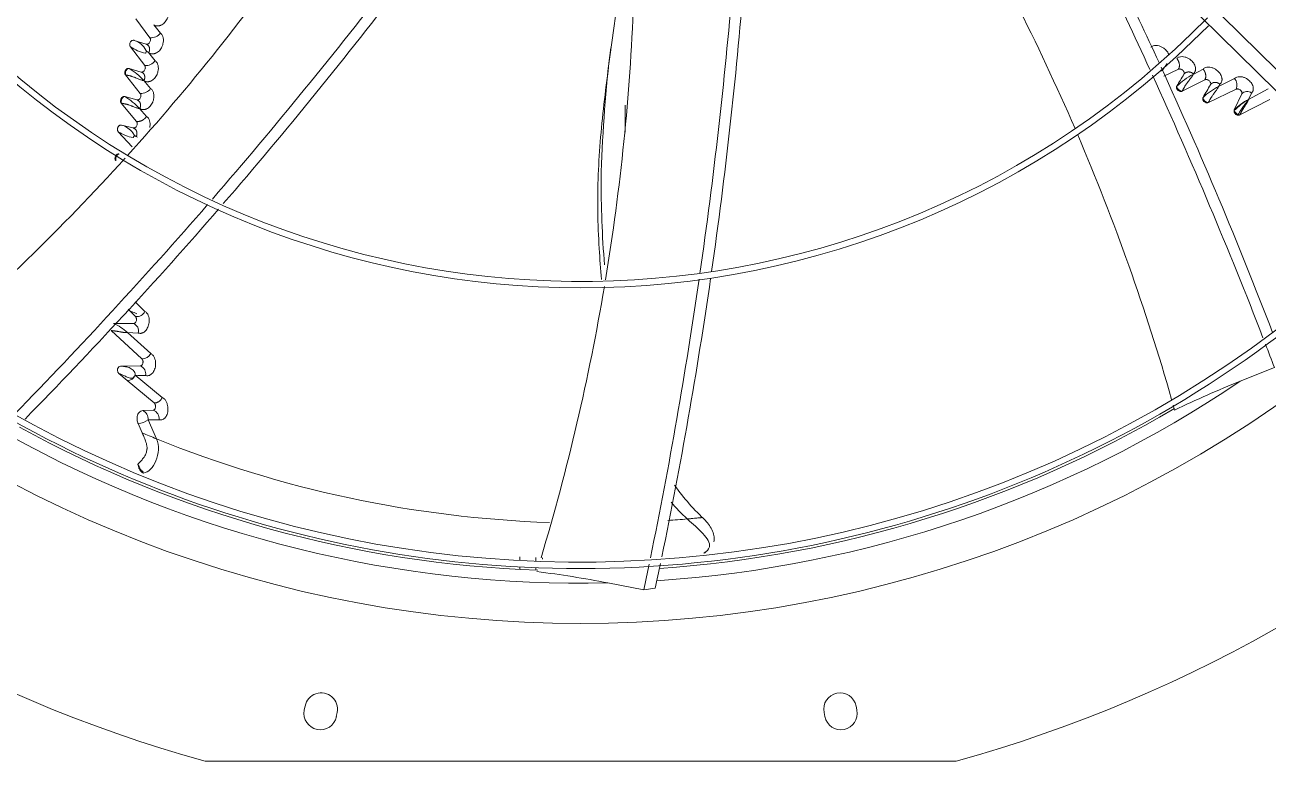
# Model space of a CAD drawing. Header units: millimetres. Extents: x 113490 to 142599, y -20467 to 115.
# Drawn here: x 132269.5 to 132756.7, y -10820.5 to -10531.9 of the extents above; entities that cross this region are included whole.
import ezdxf

# ---------------------------------------------------------------- set-up
doc = ezdxf.new("R2010")
doc.units = ezdxf.units.MM
doc.layers.add('DV3_0', color=7, linetype='Continuous')

msp = doc.modelspace()

# ---------------------------------------------------------------- linework, layer by layer
at = {"layer": 'DV3_0', "color": 7, "linetype": 'Continuous', "lineweight": 15}
for p, q in [((132814.33, -10603.11), (132505.04, -10298.11)), ((132501.48, -10303.03), (132810.15, -10607.41)), ((132318.43, -10537), (132312.95, -10529.5)), ((132322.61, -10535.15), (132320.03, -10531.92)), ((132312.27, -10537.99), (132316.98, -10539.5)), ((132316.43, -10547.86), (132310.79, -10540.5)), ((132316.8, -10542.89), (132316.7, -10543.06)), ((132316.95, -10542.63), (132316.8, -10542.89)), ((132316.89, -10541.83), (132317.12, -10542.27)), ((132317.12, -10542.27), (132316.95, -10542.63)), ((132317.12, -10542.27), (132317.93, -10542.82)), ((132320.56, -10545.97), (132317.93, -10542.82)), ((132317.93, -10542.82), (132317.98, -10542.84)), ((132314.68, -10558.78), (132308.9, -10551.54)), ((132310.31, -10549), (132315.04, -10550.4)), ((132721.55, -10549.32), (132715.83, -10552.06)), ((132731.19, -10549.23), (132727.24, -10551.34)), ((132727.24, -10551.34), (132727.37, -10551.14)), ((132743.44, -10552.91), (132737.21, -10556.07)), ((132318.75, -10556.86), (132316.06, -10553.76)), ((132316.06, -10553.76), (132316.11, -10553.77)), ((132731.89, -10553.44), (132723.03, -10557.89)), ((132744.11, -10557.16), (132733.3, -10562.34)), ((132737.21, -10556.07), (132737.76, -10555.19)), ((132756.68, -10556.95), (132748.94, -10561.12)), ((132313.19, -10569.75), (132307.25, -10562.62)), ((132308.61, -10560.05), (132313.35, -10561.34)), ((132743.4, -10565.28), (132746.33, -10559.01)), ((132757.4, -10561.14), (132745.61, -10567.17)), ((132748.94, -10561.12), (132750.2, -10558.68)), ((132317.18, -10567.82), (132314.4, -10564.71)), ((132314.4, -10564.71), (132314.48, -10564.74)), ((132307.37, -10571.2), (132311.9, -10572.34)), ((132311.46, -10579.78), (132306.07, -10573.81)), ((132311.74, -10574.22), (132312.43, -10575.26)), ((132312.19, -10575.7), (132311.92, -10576.11)), ((132312.43, -10575.26), (132312.19, -10575.7)), ((132312.43, -10575.26), (132313.13, -10575.67)), ((132316.52, -10644.25), (132312.65, -10640.49)), ((132312.8, -10646.25), (132309.94, -10643.35)), ((132304.15, -10648.92), (132311.98, -10648.99)), ((132315.3, -10662.81), (132303.31, -10651.68)), ((132309.66, -10652.51), (132313.91, -10652.7)), ((132318.8, -10660.77), (132309.67, -10652.51)), ((132309.6, -10671.25), (132306.29, -10668.54)), ((132306.92, -10665.7), (132314.66, -10665.62)), ((132312.73, -10669.27), (132312.69, -10669.05)), ((132323.27, -10677.98), (132312.73, -10669.27)), ((132745.78, -10671.58), (132759.12, -10666.2)), ((132320.08, -10680.06), (132309.6, -10671.25)), ((132315.63, -10683.06), (132319.69, -10682.96)), ((132315.43, -10691.82), (132313.82, -10688.14)), ((132321, -10694.15), (132317.77, -10686.71)), ((132313.74, -10704.19), (132313.75, -10704.17)), ((132463.43, -10741.87), (132463.43, -10740.36)), ((132463.43, -10745.37), (132463.43, -10744.37)), ((132497.89, -10750.62), (132512.03, -10753.31)), ((132512.03, -10753.31), (132516.49, -10752.68)), ((132379.29, -10798.88), (132378.96, -10800.55)), ((132391.51, -10803.04), (132391.84, -10801.38)), ((132582.63, -10801.38), (132582.96, -10803.04)), ((132595.52, -10800.55), (132595.19, -10798.88)), ((132634.41, -10820.49), (132340.06, -10820.49))]:
    msp.add_line(p, q, dxfattribs=at)
at = {"layer": 'DV3_0', "color": 7, "linetype": 'Continuous', "lineweight": 20}
for p, q in [((132504.74, -10573.97), (132504.74, -10563.44)), ((132469.74, -10742.15), (132469.74, -10740.7)), ((132472.36, -10741.36), (132472.36, -10740.84)), ((132469.74, -10745.66), (132469.74, -10744.65))]:
    msp.add_line(p, q, dxfattribs=at)
at = {"layer": 'DV3_0', "color": 7, "linetype": 'Continuous', "lineweight": 15}
for centre, radius, start, end in [((132487.24, -10288.99), 551.5, 195.4775, 254.5225), ((132487.24, -10288.99), 551.5, 285.4775, 344.5225), ((131880.06, -10918.01), 872.25, 23.32871, 30.53654), ((130962.86, -11348.24), 1921.39, 24.56568, 27.16861), ((131040.13, -11313.07), 1840.9, 24.60001, 26.89057), ((131662.84, -9998), 872.24, 317.86602, 325.02361), ((130890.45, -9342.41), 1921.39, 319.10975, 322.45989), ((130954.55, -9398.09), 1840.9, 319.15831, 322.66086), ((130632.17, -10355.96), 1921.39, 351.8208, 355.20802), ((130716.2, -10368.15), 1840.9, 351.86875, 355.41631), ((131636.37, -10489.89), 872.25, 350.63739, 357.81353), ((132487.24, -10288.99), 343.5, 225.9212, 315.6512), ((132487.24, -10288.99), 346, 270, 315.3179), ((132310.15, -10545.26), 7.57, 26.9834, 73.7291), ((132318.81, -10532.2), 4.81, 265.5115, 322.2315), ((132487.24, -10288.99), 346, 226.461, 270), ((132319.7, -10528.02), 15.34, 234.4922, 258.7126), ((132316.95, -10540.24), 0.866, 16.0058, 57.6668), ((133023.82, -10605.52), 528.72, 172.9859, 178.2608), ((132316.77, -10543.15), 4.73, 265.8403, 323.2857), ((131040.13, -11313.07), 1840.9, 21.02717, 24.54064), ((132297.37, -10570.51), 25.09, 41.8667, 58.9698), ((132314.96, -10551.18), 0.921, 18.0658, 57.5274), ((130962.86, -11348.24), 1921.39, 21.16348, 24.49317), ((129834.59, -8794.68), 3381.22, 328.6085, 328.70007), ((132743.48, -10580.66), 33.52, 118.9878, 132.3769), ((132740.56, -10555.55), 3.91, 335.5813, 42.3867), ((132315.02, -10554.21), 4.58, 265.7991, 324.5702), ((129321.29, -8563.07), 3951.76, 329.64096, 329.72446), ((132750.89, -10581.79), 29.13, 118.0017, 132.6106), ((132748.42, -10560.68), 2.68, 48.4997, 141.4403), ((132295.61, -10582.13), 25.63, 42.8328, 59.5066), ((132313.23, -10562.15), 0.965, 19.7105, 57.2219), ((132764.02, -10585.75), 28.87, 121.4706, 135.595), ((132760.89, -10582.83), 24.77, 118.8187, 134.9058), ((132305.03, -10579.26), 8.39, 36.859, 73.8365), ((132314.64, -10560.64), 15.71, 236.9569, 260.0262), ((132316.74, -10570.98), 5.92, 232.3975, 237.1972), ((131880.06, -10918.01), 872.25, 15.92432, 23.15375), ((131662.84, -9998), 872.24, 310.5122, 317.77416), ((132886.21, -10593.96), 390.91, 179.6523, 184.707), ((132487.24, -10288.99), 453.5, 225.9915, 315.56), ((130890.45, -9342.41), 1921.39, 315.69478, 319.02272), ((130954.55, -9398.09), 1840.9, 315.58647, 319.0689), ((132487.24, -10288.99), 456, 270, 315.5611), ((132487.24, -10288.99), 456, 226.2335, 270), ((130716.2, -10368.15), 1840.9, 348.33271, 351.78205), ((131636.37, -10489.89), 872.25, 343.27776, 350.45664), ((130632.17, -10355.96), 1921.39, 348.44556, 351.75301), ((132487.24, -10288.99), 477.5, 226.9802, 313.0198), ((132493.66, -10272.41), 414.13, 243.8682, 244.1867), ((132313.16, -10642.46), 3.81, 264.7001, 331.9048), ((132296.22, -10667.13), 19.86, 47.4041, 66.4859), ((132310.97, -10651.87), 3.05, 344.1564, 70.634), ((130962.86, -11348.24), 1921.39, 20.79191, 21.08376), ((132315.59, -10659.27), 3.55, 265.4096, 335.1519), ((132309.77, -10668.05), 3.2, 266.8406, 337.4758), ((132309.31, -10667.63), 3.66, 311.5503, 337.1639), ((132309.83, -10669.23), 2.86, 3.4886, 9.9712), ((132317.17, -10509.93), 159.41, 268.4037, 269.8503), ((132313.62, -10668.65), 3.21, 347.6517, 71.1439), ((132311.28, -10668.51), 1.92, 273.3073, 284.0677), ((132896.95, -11049.93), 407.44, 111.7801, 115.7369), ((132313.91, -10686.52), 3.86, 357.1818, 63.5888), ((132318.62, -10686.21), 3.43, 352.2982, 71.7881), ((132487.24, -10288.99), 457, 273.8842, 300.6079), ((131880.06, -10918.01), 872.25, 15.63642, 15.76533), ((132487.24, -10288.99), 457, 241.2404, 267.8944), ((132313.56, -10681.25), 6.9, 272.155, 307.597), ((132313.48, -10681.02), 7.13, 272.7525, 306.9995), ((132318.04, -10514.05), 172.67, 269.9107, 271.3205), ((132461.86, -10349.07), 372.72, 246.8673, 247.7953), ((132594.99, -10662.14), 86.91, 215.3254, 227.5701), ((132575.72, -10675.22), 68.66, 227.1697, 227.3633), ((132534.19, -10735.54), 3.66, 293.0102, 343.8905), ((132535.57, -10737.9), 1.01, 272.8523, 351.7231), ((130632.17, -10355.96), 1921.39, 348.06491, 348.36936), ((130716.2, -10368.15), 1840.9, 347.94302, 348.25074), ((132535.71, -10739.12), 0.228, 113.42, 121.4287), ((132420.52, -11150.64), 407.44, 79.0531, 83.0099), ((132385.57, -10800.13), 6.4, 348.75, 168.75), ((132588.91, -10800.13), 6.4, 11.25, 191.25), ((132385.24, -10801.79), 6.4, 168.75, 348.75), ((132589.24, -10801.79), 6.4, 191.25, 11.25)]:
    msp.add_arc(centre, radius, start, end, dxfattribs=at)
at = {"layer": 'DV3_0', "color": 7, "linetype": 'Continuous', "lineweight": 20}
for centre, radius, start, end in [((132743.86, -10565.43), 0.488, 162.8059, 194.1766), ((132745.81, -10564.59), 2.6, 201.5728, 250.1568), ((132745.51, -10565.83), 1.34, 244.2828, 274.1581), ((132815.44, -10596.05), 320.16, 178.8238, 179.2018), ((132487.24, -10288.99), 461.75, 273.7025, 304.0494), ((132487.24, -10288.99), 461.75, 240.9755, 271.3224), ((132490.53, -10276.24), 450.99, 247.92, 268.0313), ((132490.53, -10276.24), 450.99, 273.9356, 274.8998)]:
    msp.add_arc(centre, radius, start, end, dxfattribs=at)
at = {"layer": 'DV3_0', "color": 7, "linetype": 'Continuous', "lineweight": 15}
for points, knots in [([(132501.49, -10523.71), (132501.15, -10526.27), (132500.81, -10528.81), (132499.12, -10541.36), (132497.74, -10551.3), (132495.46, -10571.05), (132494.54, -10580.86), (132493.77, -10600.33), (132493.94, -10609.98), (132494.77, -10623.63), (132495.08, -10627.66), (132495.46, -10631.69)], [0.0934532, 0.0934532, 0.0934532, 0.0934532, 0.125, 0.125, 0.25, 0.25, 0.375, 0.375, 0.5, 0.5, 0.5526716, 0.5526716, 0.5526716, 0.5526716]), ([(132320.03, -10531.92), (132320.18, -10532.01), (132320.48, -10532.18), (132320.96, -10532.31), (132321.4, -10532.36), (132321.8, -10532.34), (132322.16, -10532.28), (132322.47, -10532.19), (132323.19, -10531.92), (132324.24, -10531.17), (132325.16, -10529.8), (132325.65, -10528.47), (132325.82, -10527.26), (132325.72, -10526.09), (132325.35, -10525.03), (132324.9, -10524.53), (132324.67, -10524.27)], [0, 0, 0, 0, 0.048712, 0.093297, 0.133867, 0.170457, 0.203036, 0.231538, 0.255882, 0.403164, 0.540731, 0.633138, 0.726086, 0.818306, 0.909472, 1, 1, 1, 1]), ([(132310.79, -10540.5), (132310.73, -10540.4), (132310.6, -10540.2), (132310.52, -10539.81), (132310.53, -10539.36), (132310.68, -10538.86), (132310.99, -10538.4), (132311.4, -10538.07), (132311.78, -10537.95), (132312.07, -10537.94), (132312.2, -10537.98), (132312.27, -10537.99)], [0, 0, 0, 0, 0.103624, 0.201896, 0.31398, 0.451787, 0.59527, 0.73673, 0.874824, 0.938298, 1, 1, 1, 1]), ([(132316.98, -10539.5), (132317.04, -10539.52), (132317.17, -10539.55), (132317.44, -10539.54), (132317.8, -10539.41), (132318.19, -10539.09), (132318.49, -10538.63), (132318.65, -10538.12), (132318.67, -10537.66), (132318.61, -10537.34), (132318.52, -10537.13), (132318.46, -10537.04), (132318.43, -10537)], [0, 0, 0, 0, 0.062127, 0.125087, 0.257837, 0.399205, 0.545067, 0.685923, 0.803386, 0.90406, 0.952122, 1, 1, 1, 1]), ([(132317.98, -10542.84), (132318.14, -10542.93), (132318.45, -10543.11), (132318.93, -10543.26), (132319.37, -10543.31), (132319.77, -10543.3), (132320.13, -10543.24), (132320.43, -10543.16), (132321.14, -10542.9), (132322.19, -10542.16), (132323.12, -10540.77), (132323.61, -10539.43), (132323.79, -10538.2), (132323.69, -10537.01), (132323.32, -10535.92), (132322.85, -10535.4), (132322.61, -10535.15)], [0, 0, 0, 0, 0.049725, 0.09487, 0.135552, 0.171819, 0.203628, 0.230893, 0.253518, 0.400765, 0.538713, 0.630437, 0.723371, 0.816167, 0.908233, 1, 1, 1, 1]), ([(132317.98, -10542.84), (132318, -10542.79), (132318.05, -10542.71), (132318.11, -10542.57), (132318.16, -10542.44), (132318.21, -10542.3), (132318.25, -10542.17), (132318.28, -10542.03), (132318.31, -10541.89), (132318.33, -10541.76), (132318.34, -10541.62), (132318.34, -10541.48), (132318.34, -10541.35), (132318.33, -10541.22), (132318.31, -10541.09), (132318.29, -10540.96), (132318.26, -10540.84), (132318.23, -10540.72), (132318.18, -10540.6), (132318.13, -10540.49), (132318.08, -10540.38), (132318.01, -10540.28), (132317.95, -10540.18), (132317.87, -10540.08), (132317.79, -10539.99), (132317.71, -10539.91), (132317.62, -10539.83), (132317.52, -10539.76), (132317.42, -10539.7), (132317.32, -10539.64), (132317.21, -10539.58), (132317.1, -10539.54), (132317.02, -10539.51), (132316.98, -10539.5)], [0, 0, 0, 0, 0.030662, 0.061288, 0.091921, 0.122598, 0.15335, 0.184199, 0.215166, 0.246262, 0.2775, 0.308884, 0.340421, 0.372114, 0.403966, 0.435979, 0.468156, 0.500504, 0.533023, 0.565711, 0.598557, 0.631551, 0.664678, 0.697923, 0.73127, 0.764701, 0.7982, 0.831754, 0.865349, 0.898975, 0.932627, 0.966301, 1, 1, 1, 1]), ([(132717.77, -10543.55), (132717.65, -10543.24), (132717.22, -10542.4), (132716.27, -10541.39), (132715.07, -10540.6), (132713.95, -10540.15), (132712.76, -10539.97), (132711.6, -10540.09), (132710.99, -10540.47), (132710.68, -10540.66)], [0.3184367, 0.3184367, 0.3184367, 0.3184367, 0.3985096, 0.5413232, 0.628849, 0.7196251, 0.8121213, 0.9052908, 1, 1, 1, 1]), ([(132315.04, -10550.4), (132315.1, -10550.41), (132315.23, -10550.44), (132315.5, -10550.42), (132315.85, -10550.29), (132316.23, -10549.96), (132316.52, -10549.49), (132316.67, -10548.98), (132316.68, -10548.52), (132316.61, -10548.21), (132316.52, -10548), (132316.46, -10547.91), (132316.43, -10547.86)], [0, 0, 0, 0, 0.061858, 0.124527, 0.256747, 0.397935, 0.544068, 0.685407, 0.802956, 0.903358, 0.951888, 1, 1, 1, 1]), ([(132316.11, -10553.77), (132316.26, -10553.86), (132316.56, -10554.03), (132317.03, -10554.17), (132317.47, -10554.22), (132317.87, -10554.21), (132318.23, -10554.14), (132318.54, -10554.05), (132319.26, -10553.77), (132320.3, -10553), (132321.2, -10551.59), (132321.66, -10550.23), (132321.82, -10549.01), (132321.7, -10547.82), (132321.29, -10546.73), (132320.81, -10546.23), (132320.56, -10545.97)], [0, 0, 0, 0, 0.047949, 0.091845, 0.131809, 0.167905, 0.2001, 0.228322, 0.252481, 0.399943, 0.539027, 0.629782, 0.722249, 0.81505, 0.907464, 1, 1, 1, 1]), ([(132716.99, -10547.04), (132716.97, -10547.09), (132716.93, -10547.19), (132716.86, -10547.35), (132716.78, -10547.5), (132716.69, -10547.66), (132716.53, -10547.92), (132716.25, -10548.31), (132715.84, -10548.83), (132715.43, -10549.33), (132715.1, -10549.72), (132714.93, -10549.93), (132714.88, -10550)], [0.0000242, 0.0000242, 0.0000242, 0.0000242, 0.0223392, 0.0454389, 0.0693317, 0.0940459, 0.1196058, 0.1909934, 0.2852171, 0.3759865, 0.4428982, 0.4761984, 0.4761984, 0.4761984, 0.4761984]), ([(132727.37, -10551.14), (132727.49, -10551.02), (132727.72, -10550.8), (132727.97, -10550.4), (132728.13, -10550), (132728.22, -10549.62), (132728.25, -10549.25), (132728.24, -10548.92), (132728.14, -10548.14), (132727.62, -10546.9), (132726.44, -10545.68), (132725.23, -10544.92), (132724.11, -10544.49), (132722.93, -10544.33), (132721.77, -10544.47), (132721.17, -10544.86), (132720.87, -10545.06)], [0, 0, 0, 0, 0.045484, 0.087511, 0.126239, 0.161752, 0.193995, 0.22288, 0.248302, 0.398303, 0.542361, 0.628866, 0.719082, 0.81149, 0.90479, 1, 1, 1, 1]), ([(132720.87, -10545.06), (132720.91, -10545.11), (132720.98, -10545.19), (132721.08, -10545.33), (132721.16, -10545.46), (132721.25, -10545.59), (132721.32, -10545.71), (132721.38, -10545.83), (132721.44, -10545.95), (132721.5, -10546.06), (132721.55, -10546.17), (132721.59, -10546.27), (132721.62, -10546.36), (132721.66, -10546.45), (132721.69, -10546.54), (132721.71, -10546.61), (132721.73, -10546.68), (132721.75, -10546.75), (132721.76, -10546.81), (132721.78, -10546.86), (132721.79, -10546.9), (132721.8, -10546.94), (132721.8, -10546.97), (132721.81, -10546.99), (132721.84, -10547.15), (132721.89, -10547.44), (132721.92, -10547.84), (132721.9, -10548.2), (132721.85, -10548.53), (132721.77, -10548.83), (132721.67, -10549.09), (132721.59, -10549.24), (132721.55, -10549.32)], [0, 0, 0, 0, 0.034344, 0.067168, 0.098516, 0.128424, 0.156915, 0.184012, 0.209726, 0.234069, 0.257047, 0.278666, 0.298927, 0.317831, 0.335378, 0.351567, 0.366395, 0.37986, 0.391959, 0.402687, 0.412043, 0.420021, 0.42662, 0.431837, 0.435668, 0.528079, 0.616208, 0.700323, 0.780585, 0.857152, 0.930213, 1, 1, 1, 1]), ([(132308.9, -10551.54), (132308.88, -10551.52), (132308.84, -10551.48), (132308.8, -10551.4), (132308.76, -10551.33), (132308.71, -10551.22), (132308.66, -10551.08), (132308.62, -10550.89), (132308.6, -10550.68), (132308.62, -10550.35), (132308.72, -10550.01), (132308.89, -10549.69), (132309.05, -10549.46), (132309.24, -10549.27), (132309.45, -10549.12), (132309.67, -10549.02), (132309.87, -10548.97), (132310.04, -10548.96), (132310.18, -10548.97), (132310.27, -10548.99), (132310.31, -10549)], [0, 0, 0, 0, 0.023997, 0.048085, 0.072391, 0.09704, 0.146565, 0.196478, 0.252296, 0.308899, 0.447394, 0.518709, 0.590696, 0.663416, 0.735191, 0.803703, 0.87187, 0.915381, 0.957876, 1, 1, 1, 1]), ([(132308.9, -10551.54), (132308.82, -10551.36), (132308.8, -10551.08), (132308.88, -10550.48), (132308.99, -10550.14), (132309.29, -10549.56), (132309.49, -10549.31), (132309.91, -10549), (132310.13, -10548.95), (132310.31, -10549)], [0, 0, 0, 0, 0.25, 0.25, 0.5, 0.5, 0.75, 0.75, 1, 1, 1, 1]), ([(132316.06, -10553.76), (132316.01, -10553.75), (132315.91, -10553.74), (132315.75, -10553.72), (132315.58, -10553.69), (132315.41, -10553.65), (132315.13, -10553.58), (132314.7, -10553.43), (132314.11, -10553.2), (132313.53, -10552.95), (132313.06, -10552.75), (132312.61, -10552.56), (132312.12, -10552.37), (132311.62, -10552.18), (132311.21, -10552.05), (132310.87, -10551.95), (132310.55, -10551.87), (132310.23, -10551.8), (132309.93, -10551.74), (132309.65, -10551.68), (132309.38, -10551.63), (132309.12, -10551.59), (132308.97, -10551.56), (132308.9, -10551.54)], [0, 0, 0, 0, 0.022349, 0.045451, 0.069335, 0.09403, 0.119558, 0.190912, 0.284349, 0.376471, 0.44345, 0.485057, 0.569523, 0.642907, 0.687857, 0.73071, 0.77175, 0.811297, 0.849706, 0.887364, 0.924682, 0.962083, 1, 1, 1, 1]), ([(132316.11, -10553.77), (132316.13, -10553.73), (132316.17, -10553.64), (132316.23, -10553.51), (132316.28, -10553.37), (132316.33, -10553.23), (132316.36, -10553.09), (132316.39, -10552.95), (132316.42, -10552.82), (132316.43, -10552.68), (132316.44, -10552.54), (132316.45, -10552.4), (132316.44, -10552.27), (132316.43, -10552.14), (132316.41, -10552.01), (132316.39, -10551.88), (132316.35, -10551.75), (132316.31, -10551.63), (132316.27, -10551.51), (132316.22, -10551.4), (132316.16, -10551.29), (132316.09, -10551.19), (132316.02, -10551.08), (132315.95, -10550.99), (132315.87, -10550.9), (132315.78, -10550.81), (132315.69, -10550.74), (132315.59, -10550.66), (132315.49, -10550.6), (132315.38, -10550.54), (132315.27, -10550.48), (132315.16, -10550.44), (132315.08, -10550.41), (132315.04, -10550.4)], [0, 0, 0, 0, 0.030541, 0.061049, 0.09157, 0.12214, 0.152791, 0.183548, 0.214428, 0.245447, 0.276615, 0.307941, 0.339429, 0.371083, 0.402906, 0.434903, 0.467075, 0.499427, 0.531962, 0.564675, 0.597556, 0.630594, 0.663775, 0.697081, 0.730497, 0.764005, 0.797589, 0.831233, 0.864925, 0.898652, 0.932409, 0.966192, 1, 1, 1, 1]), ([(132723.7, -10551.28), (132723.73, -10551.22), (132723.79, -10551.11), (132723.84, -10550.84), (132723.8, -10550.46), (132723.56, -10550), (132723.17, -10549.6), (132722.7, -10549.33), (132722.25, -10549.21), (132721.92, -10549.21), (132721.7, -10549.26), (132721.6, -10549.3), (132721.55, -10549.32)], [0, 0, 0, 0, 0.060979, 0.122856, 0.254546, 0.396945, 0.545585, 0.68882, 0.805931, 0.904784, 0.952657, 1, 1, 1, 1]), ([(132727.24, -10551.34), (132727.22, -10551.39), (132727.18, -10551.49), (132727.12, -10551.64), (132727.04, -10551.79), (132726.96, -10551.95), (132726.8, -10552.21), (132726.54, -10552.6), (132726.15, -10553.12), (132725.74, -10553.62), (132725.42, -10554.03), (132725.1, -10554.43), (132724.78, -10554.86), (132724.47, -10555.31), (132724.23, -10555.69), (132724.04, -10556), (132723.87, -10556.3), (132723.71, -10556.6), (132723.56, -10556.89), (132723.42, -10557.17), (132723.29, -10557.43), (132723.16, -10557.68), (132723.07, -10557.82), (132723.03, -10557.89)], [0, 0, 0, 0, 0.022116, 0.044979, 0.068622, 0.093072, 0.118353, 0.189051, 0.281999, 0.373022, 0.439614, 0.481491, 0.564848, 0.63761, 0.682237, 0.724973, 0.76612, 0.806014, 0.845018, 0.883516, 0.921909, 0.9606, 1, 1, 1, 1]), ([(132727.37, -10551.14), (132727.33, -10551.11), (132727.26, -10551.04), (132727.14, -10550.95), (132727.02, -10550.87), (132726.9, -10550.79), (132726.78, -10550.71), (132726.65, -10550.65), (132726.52, -10550.59), (132726.39, -10550.54), (132726.26, -10550.49), (132726.12, -10550.46), (132725.99, -10550.43), (132725.85, -10550.4), (132725.72, -10550.39), (132725.59, -10550.38), (132725.45, -10550.38), (132725.32, -10550.38), (132725.19, -10550.4), (132725.07, -10550.42), (132724.94, -10550.44), (132724.82, -10550.48), (132724.7, -10550.52), (132724.58, -10550.57), (132724.46, -10550.62), (132724.35, -10550.68), (132724.25, -10550.75), (132724.14, -10550.82), (132724.05, -10550.9), (132723.95, -10550.99), (132723.86, -10551.08), (132723.78, -10551.18), (132723.73, -10551.25), (132723.7, -10551.28)], [0, 0, 0, 0, 0.030291, 0.06056, 0.090853, 0.121211, 0.151668, 0.182249, 0.212976, 0.243865, 0.274927, 0.306171, 0.337603, 0.369226, 0.401044, 0.43306, 0.465274, 0.49769, 0.530307, 0.563117, 0.596108, 0.629266, 0.662573, 0.696012, 0.729564, 0.76321, 0.796931, 0.830709, 0.864529, 0.898377, 0.932243, 0.966118, 1, 1, 1, 1]), ([(132737.76, -10555.19), (132737.88, -10555.07), (132738.11, -10554.84), (132738.36, -10554.44), (132738.51, -10554.04), (132738.59, -10553.66), (132738.62, -10553.3), (132738.6, -10552.97), (132738.49, -10552.19), (132737.94, -10550.95), (132736.73, -10549.76), (132735.52, -10549.02), (132734.41, -10548.61), (132733.23, -10548.46), (132732.07, -10548.62), (132731.49, -10549.03), (132731.19, -10549.23)], [0, 0, 0, 0, 0.045632, 0.087718, 0.126426, 0.161832, 0.193872, 0.222444, 0.247427, 0.398097, 0.543438, 0.628642, 0.718208, 0.8105, 0.904084, 1, 1, 1, 1]), ([(132731.19, -10549.23), (132731.23, -10549.28), (132731.3, -10549.36), (132731.4, -10549.5), (132731.49, -10549.63), (132731.57, -10549.76), (132731.65, -10549.88), (132731.72, -10550), (132731.78, -10550.12), (132731.83, -10550.23), (132731.88, -10550.34), (132731.92, -10550.44), (132731.96, -10550.53), (132731.99, -10550.62), (132732.02, -10550.7), (132732.04, -10550.77), (132732.06, -10550.84), (132732.08, -10550.9), (132732.1, -10550.95), (132732.11, -10551), (132732.12, -10551.04), (132732.13, -10551.08), (132732.13, -10551.1), (132732.17, -10551.27), (132732.22, -10551.56), (132732.25, -10551.96), (132732.24, -10552.32), (132732.19, -10552.66), (132732.11, -10552.95), (132732.01, -10553.21), (132731.93, -10553.37), (132731.89, -10553.44)], [0, 0, 0, 0, 0.034913, 0.068221, 0.099975, 0.130214, 0.158967, 0.186255, 0.212093, 0.236491, 0.259457, 0.280995, 0.301106, 0.31979, 0.337046, 0.352872, 0.367264, 0.38022, 0.391735, 0.401805, 0.410427, 0.417596, 0.42331, 0.427565, 0.521414, 0.610902, 0.696294, 0.777739, 0.855376, 0.929387, 1, 1, 1, 1]), ([(132734.07, -10555.38), (132734.1, -10555.32), (132734.16, -10555.21), (132734.2, -10554.93), (132734.15, -10554.55), (132733.91, -10554.09), (132733.5, -10553.7), (132733.03, -10553.44), (132732.58, -10553.33), (132732.26, -10553.33), (132732.04, -10553.38), (132731.94, -10553.42), (132731.89, -10553.44)], [0, 0, 0, 0, 0.060903, 0.122655, 0.25432, 0.397066, 0.546321, 0.689979, 0.806929, 0.905328, 0.952911, 1, 1, 1, 1]), ([(132750.2, -10558.68), (132750.3, -10558.56), (132750.49, -10558.33), (132750.69, -10557.94), (132750.81, -10557.56), (132750.87, -10557.18), (132750.88, -10556.82), (132750.84, -10556.48), (132750.69, -10555.71), (132750.08, -10554.51), (132748.86, -10553.38), (132747.66, -10552.69), (132746.57, -10552.31), (132745.43, -10552.18), (132744.31, -10552.34), (132743.73, -10552.72), (132743.44, -10552.91)], [0, 0, 0, 0, 0.042988, 0.083321, 0.121126, 0.156486, 0.189349, 0.219635, 0.247246, 0.398049, 0.54578, 0.630422, 0.719507, 0.811377, 0.904576, 1, 1, 1, 1]), ([(132314.48, -10564.74), (132314.63, -10564.82), (132314.92, -10564.98), (132315.38, -10565.11), (132315.81, -10565.16), (132316.21, -10565.14), (132316.57, -10565.07), (132316.89, -10564.98), (132317.61, -10564.68), (132318.64, -10563.88), (132319.51, -10562.45), (132319.94, -10561.09), (132320.07, -10559.87), (132319.93, -10558.69), (132319.51, -10557.61), (132319, -10557.11), (132318.75, -10556.86)], [0, 0, 0, 0, 0.046642, 0.089607, 0.12902, 0.164956, 0.19739, 0.226259, 0.251477, 0.399281, 0.53953, 0.629234, 0.721185, 0.813961, 0.906708, 1, 1, 1, 1]), ([(132723.03, -10557.89), (132723, -10557.91), (132722.96, -10557.93), (132722.88, -10557.96), (132722.79, -10557.98), (132722.68, -10558.01), (132722.53, -10558.03), (132722.34, -10558.02), (132722.14, -10557.99), (132721.82, -10557.9), (132721.5, -10557.72), (132721.22, -10557.47), (132721.04, -10557.25), (132720.89, -10557.02), (132720.8, -10556.77), (132720.75, -10556.53), (132720.75, -10556.32), (132720.78, -10556.15), (132720.82, -10556.02), (132720.87, -10555.94), (132720.89, -10555.9)], [0, 0, 0, 0, 0.023685, 0.047466, 0.071475, 0.09584, 0.144223, 0.193094, 0.248324, 0.304393, 0.444759, 0.517414, 0.59071, 0.664382, 0.736891, 0.805398, 0.873372, 0.916416, 0.958401, 1, 1, 1, 1]), ([(132723.03, -10557.89), (132722.85, -10557.93), (132722.6, -10557.88), (132722.04, -10557.64), (132721.74, -10557.45), (132721.24, -10557), (132721.04, -10556.74), (132720.82, -10556.26), (132720.8, -10556.05), (132720.89, -10555.9)], [0, 0, 0, 0, 0.25, 0.25, 0.5, 0.5, 0.75, 0.75, 1, 1, 1, 1]), ([(132737.21, -10556.07), (132737.19, -10556.11), (132737.16, -10556.21), (132737.1, -10556.35), (132737.04, -10556.5), (132736.96, -10556.65), (132736.83, -10556.9), (132736.59, -10557.27), (132736.24, -10557.76), (132735.87, -10558.25), (132735.57, -10558.63), (132735.29, -10559.01), (132734.99, -10559.42), (132734.69, -10559.85), (132734.46, -10560.22), (132734.28, -10560.52), (132734.12, -10560.81), (132733.96, -10561.1), (132733.82, -10561.37), (132733.68, -10561.64), (132733.55, -10561.89), (132733.42, -10562.13), (132733.34, -10562.27), (132733.3, -10562.34)], [0, 0, 0, 0, 0.021768, 0.044278, 0.067562, 0.091644, 0.116549, 0.185919, 0.276389, 0.3673, 0.432608, 0.471944, 0.555436, 0.628427, 0.674056, 0.717868, 0.760141, 0.801183, 0.841323, 0.88091, 0.920305, 0.959878, 1, 1, 1, 1]), ([(132737.76, -10555.19), (132737.73, -10555.16), (132737.65, -10555.1), (132737.54, -10555.01), (132737.42, -10554.92), (132737.29, -10554.84), (132737.17, -10554.77), (132737.04, -10554.71), (132736.91, -10554.65), (132736.78, -10554.6), (132736.64, -10554.56), (132736.51, -10554.52), (132736.38, -10554.5), (132736.24, -10554.47), (132736.11, -10554.46), (132735.97, -10554.45), (132735.84, -10554.45), (132735.71, -10554.46), (132735.58, -10554.47), (132735.45, -10554.5), (132735.32, -10554.53), (132735.2, -10554.56), (132735.08, -10554.6), (132734.96, -10554.65), (132734.84, -10554.71), (132734.73, -10554.77), (132734.62, -10554.84), (132734.52, -10554.92), (132734.42, -10555), (132734.32, -10555.08), (132734.23, -10555.18), (132734.15, -10555.27), (132734.1, -10555.34), (132734.07, -10555.38)], [0, 0, 0, 0, 0.030121, 0.060224, 0.090357, 0.120564, 0.150876, 0.181322, 0.211924, 0.242699, 0.273659, 0.304813, 0.336169, 0.367731, 0.399502, 0.431485, 0.463683, 0.496098, 0.528729, 0.561568, 0.594602, 0.627818, 0.661197, 0.694722, 0.728373, 0.76213, 0.795975, 0.829888, 0.863855, 0.897859, 0.93189, 0.965938, 1, 1, 1, 1]), ([(132746.33, -10559.01), (132746.34, -10558.98), (132746.36, -10558.93), (132746.39, -10558.84), (132746.4, -10558.74), (132746.41, -10558.61), (132746.39, -10558.43), (132746.33, -10558.21), (132746.22, -10557.99), (132746.02, -10557.7), (132745.68, -10557.39), (132745.22, -10557.15), (132744.84, -10557.06), (132744.58, -10557.05), (132744.41, -10557.07), (132744.25, -10557.1), (132744.16, -10557.14), (132744.11, -10557.16)], [0, 0, 0, 0, 0.030358, 0.060715, 0.091326, 0.122441, 0.187897, 0.254659, 0.325793, 0.39806, 0.547495, 0.691544, 0.808778, 0.858283, 0.907076, 0.953825, 1, 1, 1, 1]), ([(132307.25, -10562.62), (132307.23, -10562.6), (132307.2, -10562.55), (132307.15, -10562.48), (132307.11, -10562.41), (132307.06, -10562.3), (132307, -10562.16), (132306.96, -10561.97), (132306.94, -10561.77), (132306.95, -10561.44), (132307.04, -10561.1), (132307.2, -10560.77), (132307.36, -10560.54), (132307.55, -10560.35), (132307.76, -10560.19), (132307.97, -10560.08), (132308.17, -10560.03), (132308.34, -10560.01), (132308.48, -10560.02), (132308.57, -10560.04), (132308.61, -10560.05)], [0, 0, 0, 0, 0.023889, 0.047877, 0.07209, 0.09665, 0.14604, 0.195842, 0.251676, 0.3083, 0.447362, 0.518962, 0.591199, 0.664024, 0.735849, 0.804261, 0.872291, 0.915659, 0.958013, 1, 1, 1, 1]), ([(132307.25, -10562.62), (132307.17, -10562.44), (132307.15, -10562.17), (132307.22, -10561.56), (132307.32, -10561.23), (132307.62, -10560.64), (132307.81, -10560.38), (132308.22, -10560.07), (132308.43, -10560), (132308.61, -10560.05)], [0, 0, 0, 0, 0.25, 0.25, 0.5, 0.5, 0.75, 0.75, 1, 1, 1, 1]), ([(132314.4, -10564.71), (132314.35, -10564.71), (132314.25, -10564.7), (132314.09, -10564.68), (132313.93, -10564.65), (132313.76, -10564.62), (132313.48, -10564.55), (132313.05, -10564.42), (132312.47, -10564.2), (132311.89, -10563.97), (132311.42, -10563.78), (132310.97, -10563.59), (132310.49, -10563.41), (132309.99, -10563.24), (132309.57, -10563.11), (132309.24, -10563.02), (132308.91, -10562.94), (132308.59, -10562.87), (132308.29, -10562.81), (132308.01, -10562.76), (132307.73, -10562.71), (132307.48, -10562.66), (132307.33, -10562.63), (132307.25, -10562.62)], [0, 0, 0, 0, 0.022138, 0.045009, 0.068643, 0.093067, 0.118304, 0.188943, 0.281085, 0.373632, 0.440308, 0.480842, 0.565479, 0.639048, 0.684263, 0.727434, 0.768841, 0.808803, 0.847669, 0.885817, 0.923645, 0.961567, 1, 1, 1, 1]), ([(132313.35, -10561.34), (132313.41, -10561.35), (132313.54, -10561.38), (132313.81, -10561.36), (132314.15, -10561.22), (132314.53, -10560.87), (132314.81, -10560.4), (132314.95, -10559.89), (132314.95, -10559.43), (132314.87, -10559.12), (132314.77, -10558.91), (132314.71, -10558.82), (132314.68, -10558.78)], [0, 0, 0, 0, 0.061627, 0.124066, 0.255996, 0.397291, 0.543969, 0.685918, 0.803556, 0.903737, 0.952044, 1, 1, 1, 1]), ([(132314.48, -10564.74), (132314.5, -10564.69), (132314.54, -10564.6), (132314.6, -10564.47), (132314.65, -10564.33), (132314.69, -10564.19), (132314.72, -10564.05), (132314.75, -10563.91), (132314.77, -10563.77), (132314.79, -10563.63), (132314.79, -10563.5), (132314.79, -10563.36), (132314.79, -10563.22), (132314.77, -10563.09), (132314.75, -10562.96), (132314.72, -10562.83), (132314.69, -10562.71), (132314.65, -10562.58), (132314.6, -10562.47), (132314.55, -10562.35), (132314.49, -10562.24), (132314.42, -10562.14), (132314.35, -10562.04), (132314.27, -10561.94), (132314.19, -10561.85), (132314.1, -10561.76), (132314, -10561.68), (132313.91, -10561.61), (132313.8, -10561.54), (132313.7, -10561.48), (132313.58, -10561.43), (132313.47, -10561.38), (132313.39, -10561.35), (132313.35, -10561.34)], [0, 0, 0, 0, 0.030435, 0.060841, 0.091264, 0.121741, 0.152303, 0.182977, 0.213782, 0.244732, 0.27584, 0.307114, 0.338559, 0.37018, 0.40198, 0.433962, 0.466131, 0.498489, 0.53104, 0.563776, 0.59669, 0.629768, 0.662996, 0.696357, 0.729835, 0.763411, 0.797068, 0.830791, 0.864566, 0.898381, 0.932227, 0.9661, 1, 1, 1, 1]), ([(132733.3, -10562.34), (132733.27, -10562.35), (132733.22, -10562.37), (132733.15, -10562.4), (132733.07, -10562.42), (132732.96, -10562.45), (132732.81, -10562.46), (132732.62, -10562.46), (132732.42, -10562.43), (132732.1, -10562.33), (132731.78, -10562.16), (132731.5, -10561.91), (132731.32, -10561.7), (132731.18, -10561.46), (132731.08, -10561.22), (132731.03, -10560.98), (132731.03, -10560.77), (132731.06, -10560.6), (132731.1, -10560.47), (132731.14, -10560.39), (132731.16, -10560.35)], [0, 0, 0, 0, 0.023103, 0.046302, 0.069715, 0.09346, 0.141592, 0.19023, 0.245942, 0.302454, 0.444237, 0.517183, 0.590708, 0.664499, 0.737116, 0.805641, 0.873604, 0.916607, 0.95852, 1, 1, 1, 1]), ([(132733.3, -10562.34), (132733.12, -10562.36), (132732.87, -10562.31), (132732.32, -10562.07), (132732.03, -10561.87), (132731.53, -10561.43), (132731.33, -10561.18), (132731.1, -10560.71), (132731.08, -10560.5), (132731.16, -10560.35)], [0, 0, 0, 0, 0.25, 0.25, 0.5, 0.5, 0.75, 0.75, 1, 1, 1, 1]), ([(132744.93, -10567.04), (132745, -10566.91), (132745.16, -10566.64), (132745.5, -10566.06), (132745.95, -10565.35), (132746.49, -10564.57), (132747.04, -10563.84), (132747.57, -10563.14), (132748.09, -10562.46), (132748.56, -10561.78), (132748.83, -10561.34), (132748.94, -10561.12)], [0, 0, 0, 0, 0.062498, 0.125001, 0.250008, 0.375015, 0.500021, 0.625028, 0.750035, 0.875041, 1, 1, 1, 1]), ([(132748.94, -10561.12), (132748.93, -10561.17), (132748.91, -10561.26), (132748.86, -10561.41), (132748.81, -10561.56), (132748.74, -10561.73), (132748.65, -10561.9), (132748.56, -10562.09), (132748.46, -10562.29), (132748.34, -10562.5), (132748.14, -10562.83), (132747.9, -10563.21), (132747.66, -10563.58), (132747.45, -10563.89), (132747.27, -10564.18), (132747.07, -10564.5), (132746.8, -10564.95), (132746.48, -10565.51), (132746.19, -10566.07), (132745.99, -10566.46), (132745.86, -10566.71), (132745.73, -10566.95), (132745.65, -10567.1), (132745.61, -10567.17)], [0, 0, 0, 0, 0.021725, 0.045279, 0.070709, 0.098055, 0.127351, 0.158627, 0.191912, 0.227228, 0.264599, 0.358633, 0.42228, 0.454975, 0.512767, 0.565816, 0.614185, 0.725877, 0.827463, 0.870174, 0.912916, 0.956066, 1, 1, 1, 1]), ([(132317.18, -10567.82), (132317.15, -10567.87), (132317.08, -10567.96), (132316.97, -10568.09), (132316.86, -10568.22), (132316.76, -10568.33), (132316.65, -10568.44), (132316.55, -10568.54), (132316.45, -10568.63), (132316.35, -10568.72), (132316.26, -10568.8), (132316.17, -10568.87), (132316.08, -10568.93), (132316, -10568.99), (132315.93, -10569.04), (132315.86, -10569.08), (132315.79, -10569.12), (132315.74, -10569.16), (132315.68, -10569.19), (132315.64, -10569.22), (132315.6, -10569.24), (132315.56, -10569.26), (132315.54, -10569.27), (132315.52, -10569.28), (132315.5, -10569.29), (132315.41, -10569.34), (132315.24, -10569.43), (132314.99, -10569.53), (132314.75, -10569.62), (132314.52, -10569.69), (132314.3, -10569.74), (132314.09, -10569.77), (132313.89, -10569.79), (132313.7, -10569.79), (132313.52, -10569.79), (132313.35, -10569.77), (132313.24, -10569.75), (132313.19, -10569.75)], [0, 0, 0, 0, 0.035262, 0.068967, 0.101155, 0.131854, 0.161087, 0.188869, 0.21521, 0.240119, 0.263599, 0.285654, 0.306284, 0.325489, 0.343267, 0.359617, 0.374536, 0.388021, 0.400067, 0.410673, 0.419833, 0.427546, 0.433807, 0.438615, 0.441967, 0.443862, 0.50247, 0.559291, 0.614408, 0.66788, 0.719754, 0.770071, 0.818875, 0.866215, 0.912143, 0.956718, 1, 1, 1, 1]), ([(132318.39, -10572.11), (132318.42, -10571.98), (132318.51, -10571.47), (132318.55, -10570.57), (132318.35, -10569.48), (132317.92, -10568.49), (132317.43, -10568.04), (132317.18, -10567.82)], [0.6022969, 0.6022969, 0.6022969, 0.6022969, 0.635456, 0.7251168, 0.8159648, 0.9074058, 1, 1, 1, 1]), ([(132745.61, -10567.17), (132745.58, -10567.18), (132745.54, -10567.2), (132745.46, -10567.23), (132745.38, -10567.26), (132745.27, -10567.28), (132745.13, -10567.3), (132744.95, -10567.31), (132744.75, -10567.28), (132744.44, -10567.21), (132744.12, -10567.05), (132743.83, -10566.82), (132743.64, -10566.62), (132743.49, -10566.39), (132743.38, -10566.15), (132743.31, -10565.91), (132743.3, -10565.71), (132743.31, -10565.54), (132743.34, -10565.41), (132743.38, -10565.32), (132743.4, -10565.28)], [0, 0, 0, 0, 0.023076, 0.046315, 0.069833, 0.093744, 0.141136, 0.189036, 0.244037, 0.299791, 0.441115, 0.514551, 0.588572, 0.66295, 0.736219, 0.805448, 0.874103, 0.916828, 0.958588, 1, 1, 1, 1]), ([(132306.07, -10573.81), (132306.05, -10573.78), (132306.01, -10573.74), (132305.95, -10573.66), (132305.91, -10573.58), (132305.85, -10573.47), (132305.8, -10573.34), (132305.74, -10573.08), (132305.73, -10572.78), (132305.78, -10572.46), (132305.86, -10572.19), (132305.98, -10571.93), (132306.14, -10571.71), (132306.32, -10571.51), (132306.52, -10571.35), (132306.74, -10571.24), (132306.93, -10571.19), (132307.1, -10571.17), (132307.24, -10571.17), (132307.32, -10571.19), (132307.37, -10571.2)], [0, 0, 0, 0, 0.028007, 0.055032, 0.081193, 0.106619, 0.153365, 0.20124, 0.314031, 0.380881, 0.453942, 0.525375, 0.597439, 0.669138, 0.739919, 0.808326, 0.876169, 0.918445, 0.959511, 1, 1, 1, 1]), ([(132311.9, -10572.34), (132311.97, -10572.35), (132312.09, -10572.37), (132312.36, -10572.34), (132312.71, -10572.19), (132313.08, -10571.84), (132313.35, -10571.37), (132313.47, -10570.85), (132313.47, -10570.39), (132313.38, -10570.08), (132313.28, -10569.87), (132313.22, -10569.79), (132313.19, -10569.75)], [0, 0, 0, 0, 0.061406, 0.123605, 0.255267, 0.396706, 0.543947, 0.686506, 0.804218, 0.904136, 0.952269, 1, 1, 1, 1]), ([(132313.13, -10575.67), (132313.15, -10575.62), (132313.18, -10575.53), (132313.23, -10575.4), (132313.28, -10575.27), (132313.31, -10575.13), (132313.34, -10574.99), (132313.36, -10574.86), (132313.38, -10574.72), (132313.39, -10574.58), (132313.39, -10574.45), (132313.38, -10574.31), (132313.37, -10574.18), (132313.35, -10574.05), (132313.33, -10573.92), (132313.3, -10573.8), (132313.26, -10573.67), (132313.22, -10573.56), (132313.17, -10573.44), (132313.11, -10573.33), (132313.05, -10573.22), (132312.98, -10573.12), (132312.91, -10573.02), (132312.83, -10572.93), (132312.74, -10572.84), (132312.65, -10572.75), (132312.56, -10572.68), (132312.46, -10572.6), (132312.36, -10572.54), (132312.25, -10572.48), (132312.14, -10572.42), (132312.02, -10572.37), (132311.94, -10572.35), (132311.9, -10572.34)], [0, 0, 0, 0, 0.030187, 0.060371, 0.090594, 0.120893, 0.151298, 0.181832, 0.212515, 0.24336, 0.27438, 0.305582, 0.336971, 0.368552, 0.400328, 0.432301, 0.464474, 0.49685, 0.52943, 0.562209, 0.595176, 0.628319, 0.661623, 0.695073, 0.72865, 0.762337, 0.796117, 0.829975, 0.863895, 0.897866, 0.931877, 0.965922, 1, 1, 1, 1]), ([(132305.12, -10585.18), (132305.1, -10585.16), (132305.07, -10585.12), (132305.02, -10585.06), (132304.97, -10584.99), (132304.91, -10584.88), (132304.85, -10584.74), (132304.8, -10584.56), (132304.77, -10584.35), (132304.77, -10584.02), (132304.84, -10583.66), (132305, -10583.32), (132305.15, -10583.08), (132305.34, -10582.88), (132305.54, -10582.72), (132305.76, -10582.6), (132305.95, -10582.54), (132306.12, -10582.52), (132306.26, -10582.53), (132306.35, -10582.55), (132306.39, -10582.56)], [0, 0, 0, 0, 0.023717, 0.047529, 0.071567, 0.095958, 0.144865, 0.194255, 0.24993, 0.306447, 0.447124, 0.519636, 0.592736, 0.666021, 0.738106, 0.806218, 0.873827, 0.916713, 0.958547, 1, 1, 1, 1]), ([(132305.12, -10585.18), (132305.04, -10585.02), (132305.01, -10584.76), (132305.07, -10584.15), (132305.17, -10583.81), (132305.44, -10583.2), (132305.63, -10582.93), (132306.02, -10582.59), (132306.22, -10582.51), (132306.39, -10582.56)], [0, 0, 0, 0, 0.25, 0.25, 0.5, 0.5, 0.75, 0.75, 1, 1, 1, 1]), ([(132313.91, -10652.7), (132314.07, -10652.74), (132314.38, -10652.83), (132314.84, -10652.84), (132315.27, -10652.76), (132315.66, -10652.61), (132316.01, -10652.43), (132316.67, -10651.96), (132317.52, -10650.91), (132318.06, -10649.37), (132318.21, -10648.01), (132318.15, -10646.91), (132317.86, -10645.84), (132317.34, -10644.86), (132316.8, -10644.46), (132316.52, -10644.25)], [0, 0, 0, 0, 0.047977, 0.092913, 0.135078, 0.174462, 0.21082, 0.244022, 0.394681, 0.549502, 0.632018, 0.719836, 0.811103, 0.904292, 1, 1, 1, 1]), ([(132311.98, -10648.99), (132312.01, -10648.99), (132312.07, -10648.99), (132312.16, -10648.98), (132312.24, -10648.95), (132312.36, -10648.91), (132312.5, -10648.83), (132312.67, -10648.69), (132312.83, -10648.51), (132313.01, -10648.22), (132313.13, -10647.87), (132313.18, -10647.5), (132313.19, -10647.24), (132313.16, -10647.01), (132313.11, -10646.79), (132313.04, -10646.59), (132312.93, -10646.4), (132312.85, -10646.3), (132312.8, -10646.25)], [0, 0, 0, 0, 0.028865, 0.057593, 0.086401, 0.115506, 0.180051, 0.24602, 0.317149, 0.389669, 0.54238, 0.617783, 0.692725, 0.753316, 0.813034, 0.877032, 0.938756, 1, 1, 1, 1]), ([(132309.66, -10652.51), (132309.62, -10652.52), (132309.53, -10652.53), (132309.38, -10652.55), (132309.21, -10652.55), (132309.04, -10652.55), (132308.85, -10652.55), (132308.64, -10652.53), (132308.42, -10652.51), (132308.15, -10652.47), (132307.82, -10652.43), (132307.44, -10652.36), (132307.06, -10652.29), (132306.69, -10652.22), (132306.32, -10652.15), (132305.94, -10652.09), (132305.57, -10652.03), (132305.19, -10651.97), (132304.84, -10651.92), (132304.49, -10651.88), (132304.17, -10651.83), (132303.86, -10651.78), (132303.57, -10651.73), (132303.4, -10651.7), (132303.31, -10651.68)], [0, 0, 0, 0, 0.023147, 0.048122, 0.074981, 0.103775, 0.13455, 0.167345, 0.202197, 0.239143, 0.297616, 0.356815, 0.416747, 0.471644, 0.527021, 0.583085, 0.63987, 0.694718, 0.747914, 0.799756, 0.850555, 0.900636, 0.950333, 1, 1, 1, 1]), ([(132314.66, -10665.62), (132314.69, -10665.61), (132314.75, -10665.61), (132314.84, -10665.59), (132314.92, -10665.57), (132315.04, -10665.52), (132315.18, -10665.43), (132315.34, -10665.28), (132315.48, -10665.09), (132315.64, -10664.77), (132315.74, -10664.41), (132315.76, -10664.03), (132315.74, -10663.76), (132315.7, -10663.52), (132315.63, -10663.31), (132315.54, -10663.12), (132315.43, -10662.95), (132315.35, -10662.86), (132315.3, -10662.81)], [0, 0, 0, 0, 0.029616, 0.059226, 0.08909, 0.119465, 0.183347, 0.248712, 0.319828, 0.392571, 0.547826, 0.625223, 0.702226, 0.763016, 0.82292, 0.883392, 0.941921, 1, 1, 1, 1]), ([(132316.76, -10669.34), (132316.91, -10669.37), (132317.2, -10669.45), (132317.63, -10669.45), (132318.05, -10669.37), (132318.44, -10669.22), (132318.79, -10669.02), (132319.44, -10668.51), (132320.24, -10667.39), (132320.67, -10665.81), (132320.73, -10664.47), (132320.62, -10663.42), (132320.28, -10662.35), (132319.69, -10661.36), (132319.11, -10660.97), (132318.8, -10660.77)], [0, 0, 0, 0, 0.04381, 0.08609, 0.127028, 0.166816, 0.205447, 0.242833, 0.392665, 0.553217, 0.628415, 0.712622, 0.803628, 0.899436, 1, 1, 1, 1]), ([(132306.92, -10665.7), (132306.71, -10665.7), (132306.48, -10665.79), (132306.08, -10666.14), (132305.91, -10666.4), (132305.77, -10666.91), (132305.75, -10667.1), (132305.75, -10667.47), (132305.78, -10667.66), (132305.88, -10667.98), (132305.94, -10668.1), (132306.08, -10668.33), (132306.17, -10668.44), (132306.29, -10668.54)], [0, 0, 0, 0, 0.25, 0.25, 0.5, 0.5, 0.625, 0.625, 0.75, 0.75, 0.875, 0.875, 1, 1, 1, 1]), ([(132306.29, -10668.54), (132306.56, -10668.67), (132306.89, -10668.81), (132307.64, -10669.12), (132308.06, -10669.3), (132308.74, -10669.6), (132308.97, -10669.71), (132309.45, -10669.92), (132309.7, -10670.02), (132310.19, -10670.21), (132310.43, -10670.3), (132310.91, -10670.41), (132311.15, -10670.44), (132311.39, -10670.43)], [0, 0, 0, 0, 0.25, 0.25, 0.5, 0.5, 0.625, 0.625, 0.75, 0.75, 0.875, 0.875, 1, 1, 1, 1]), ([(132312.65, -10668.73), (132312.52, -10667.99), (132312.09, -10667.39), (132311.3, -10666.75), (132311.02, -10666.58), (132310.43, -10666.3), (132310.13, -10666.19), (132309.53, -10666.02), (132309.23, -10665.96), (132308.67, -10665.86), (132308.4, -10665.83), (132307.64, -10665.75), (132307.21, -10665.73), (132306.92, -10665.7)], [0, 0, 0, 0, 0.25, 0.25, 0.375, 0.375, 0.5, 0.5, 0.625, 0.625, 0.75, 0.75, 1, 1, 1, 1]), ([(132323.27, -10677.98), (132323.25, -10678.02), (132323.22, -10678.11), (132323.15, -10678.23), (132323.08, -10678.36), (132323.01, -10678.48), (132322.94, -10678.6), (132322.86, -10678.71), (132322.78, -10678.81), (132322.7, -10678.92), (132322.61, -10679.01), (132322.53, -10679.11), (132322.44, -10679.2), (132322.35, -10679.28), (132322.27, -10679.36), (132322.18, -10679.43), (132322.09, -10679.5), (132322.01, -10679.56), (132321.92, -10679.62), (132321.83, -10679.67), (132321.69, -10679.76), (132321.48, -10679.86), (132321.22, -10679.97), (132320.94, -10680.04), (132320.66, -10680.09), (132320.37, -10680.1), (132320.18, -10680.08), (132320.08, -10680.06)], [0, 0, 0, 0, 0.032912, 0.064981, 0.096285, 0.126892, 0.156857, 0.186228, 0.215044, 0.243338, 0.271135, 0.298459, 0.325328, 0.351757, 0.377759, 0.403345, 0.428524, 0.453304, 0.477693, 0.501697, 0.525318, 0.596178, 0.669736, 0.746463, 0.826774, 0.911102, 1, 1, 1, 1]), ([(132322.02, -10686.67), (132322.11, -10686.69), (132322.29, -10686.74), (132322.67, -10686.77), (132323.39, -10686.7), (132324.4, -10686.06), (132325.29, -10684.59), (132325.58, -10682.95), (132325.51, -10681.57), (132325.3, -10680.53), (132324.88, -10679.49), (132324.21, -10678.52), (132323.59, -10678.16), (132323.27, -10677.98)], [0, 0, 0, 0, 0.026817, 0.053618, 0.111712, 0.23804, 0.384925, 0.553802, 0.628786, 0.712612, 0.80339, 0.89919, 1, 1, 1, 1]), ([(132313.82, -10688.14), (132313.79, -10688.06), (132313.66, -10687.74), (132313.4, -10686.84), (132313.39, -10685.62), (132313.75, -10684.51), (132314.23, -10683.8), (132314.87, -10683.27), (132315.37, -10683.13), (132315.63, -10683.06)], [0, 0, 0, 0, 0.040312, 0.156894, 0.426143, 0.570564, 0.710966, 0.853069, 1, 1, 1, 1]), ([(132319.69, -10682.96), (132319.72, -10682.95), (132319.78, -10682.95), (132319.87, -10682.93), (132319.95, -10682.9), (132320.06, -10682.85), (132320.2, -10682.76), (132320.34, -10682.6), (132320.47, -10682.4), (132320.6, -10682.07), (132320.67, -10681.69), (132320.66, -10681.28), (132320.61, -10681), (132320.54, -10680.75), (132320.45, -10680.54), (132320.34, -10680.36), (132320.22, -10680.19), (132320.13, -10680.11), (132320.08, -10680.06)], [0, 0, 0, 0, 0.028889, 0.057627, 0.086479, 0.11571, 0.177534, 0.240964, 0.311146, 0.383316, 0.541481, 0.622894, 0.703916, 0.766967, 0.829357, 0.88782, 0.94427, 1, 1, 1, 1]), ([(132315.43, -10691.82), (132315.53, -10692.05), (132315.75, -10692.53), (132316.15, -10693.43), (132316.56, -10694.42), (132316.94, -10695.48), (132317.18, -10696.37), (132317.3, -10697.16), (132317.34, -10697.77), (132317.3, -10698.4), (132317.19, -10699.06), (132316.97, -10699.77), (132316.63, -10700.54), (132316.2, -10701.25), (132315.8, -10701.81), (132315.49, -10702.2), (132315.24, -10702.5), (132314.99, -10702.78), (132314.75, -10703.05), (132314.51, -10703.3), (132314.29, -10703.54), (132314.09, -10703.76), (132313.9, -10703.98), (132313.8, -10704.1), (132313.75, -10704.17)], [0, 0, 0, 0, 0.040083, 0.086012, 0.159758, 0.214033, 0.27101, 0.312119, 0.349588, 0.378327, 0.427679, 0.47581, 0.526674, 0.604064, 0.662938, 0.69739, 0.732612, 0.768589, 0.805305, 0.842753, 0.880931, 0.919848, 0.959525, 1, 1, 1, 1]), ([(132321, -10694.15), (132321.6, -10695.47), (132321.83, -10696.95), (132321.72, -10699.92), (132321.38, -10701.41), (132320.29, -10704.07), (132319.53, -10705.24), (132317.81, -10706.95), (132316.85, -10707.49), (132315.93, -10707.58)], [0, 0, 0, 0, 0.25, 0.25, 0.5, 0.5, 0.75, 0.75, 1, 1, 1, 1]), ([(132313.74, -10704.19), (132313.74, -10704.19), (132313.74, -10704.2), (132313.75, -10704.23), (132313.76, -10704.26), (132313.77, -10704.29), (132313.8, -10704.34), (132313.83, -10704.4), (132313.89, -10704.49), (132313.98, -10704.61), (132314.09, -10704.76), (132314.18, -10704.86), (132314.23, -10704.92)], [0, 0, 0, 0, 0.045211, 0.094001, 0.147086, 0.205077, 0.268519, 0.337915, 0.463969, 0.614861, 0.787551, 1, 1, 1, 1]), ([(132315.93, -10707.58), (132315.86, -10707.55), (132315.73, -10707.49), (132315.53, -10707.39), (132315.35, -10707.27), (132315.17, -10707.14), (132315, -10706.99), (132314.84, -10706.83), (132314.7, -10706.67), (132314.52, -10706.41), (132314.32, -10706.07), (132314.14, -10705.61), (132314.01, -10705.13), (132313.88, -10704.65), (132313.79, -10704.33), (132313.75, -10704.17)], [0, 0, 0, 0, 0.053269, 0.106492, 0.159506, 0.21227, 0.264868, 0.317343, 0.369492, 0.421041, 0.535657, 0.650611, 0.76611, 0.881911, 1, 1, 1, 1]), ([(132315.78, -10706.99), (132315.73, -10706.97), (132315.63, -10706.92), (132315.48, -10706.84), (132315.34, -10706.75), (132315.21, -10706.66), (132315.09, -10706.57), (132314.94, -10706.43), (132314.77, -10706.24), (132314.57, -10705.91), (132314.38, -10705.47), (132314.28, -10705.11), (132314.23, -10704.92)], [0, 0, 0, 0, 0.065734, 0.129186, 0.19042, 0.249586, 0.306916, 0.362726, 0.475472, 0.588217, 0.784674, 1, 1, 1, 1]), ([(132315.93, -10707.58), (132315.84, -10707.58), (132315.77, -10707.51), (132315.71, -10707.28), (132315.73, -10707.13), (132315.78, -10706.99)], [0, 0, 0, 0, 0.5, 0.5, 1, 1, 1, 1]), ([(132535.08, -10725.03), (132535.08, -10725.03), (132535.07, -10725.03), (132534.97, -10725.03), (132534.69, -10725.05), (132534.16, -10725.1), (132533.6, -10725.16), (132532.83, -10725.23), (132531.89, -10725.32), (132530.68, -10725.43), (132529.64, -10725.52), (132529.05, -10725.58)], [0.4353687, 0.4353687, 0.4353687, 0.4353687, 0.4372935, 0.4998211, 0.6248762, 0.6874038, 0.7499313, 0.8124589, 0.8749865, 0.937514, 1, 1, 1, 1]), ([(132537.71, -10736.55), (132537.87, -10735.78), (132537.69, -10734.94), (132536.77, -10733.16), (132536.04, -10732.23), (132534.29, -10730.35), (132533.27, -10729.39), (132531.21, -10727.52), (132530.16, -10726.6), (132529.22, -10725.73)], [0, 0, 0, 0, 0.25, 0.25, 0.5, 0.5, 0.75, 0.75, 1, 1, 1, 1]), ([(132539.45, -10734.56), (132539.53, -10734.22), (132539.72, -10733.34), (132539.38, -10731.48), (132538.18, -10728.39), (132536.41, -10726.44), (132535.02, -10724.97)], [0, 0, 0, 0, 0.107288, 0.324774, 0.551743, 1, 1, 1, 1])]:
    msp.add_open_spline(points, degree=3, knots=knots, dxfattribs=at)
msp.add_open_spline([(132522.67, -10718.99), (132524.64, -10721.27), (132526.76, -10723.47), (132529.05, -10725.58)], degree=3, dxfattribs=at)

doc.saveas('drawing.dxf')
